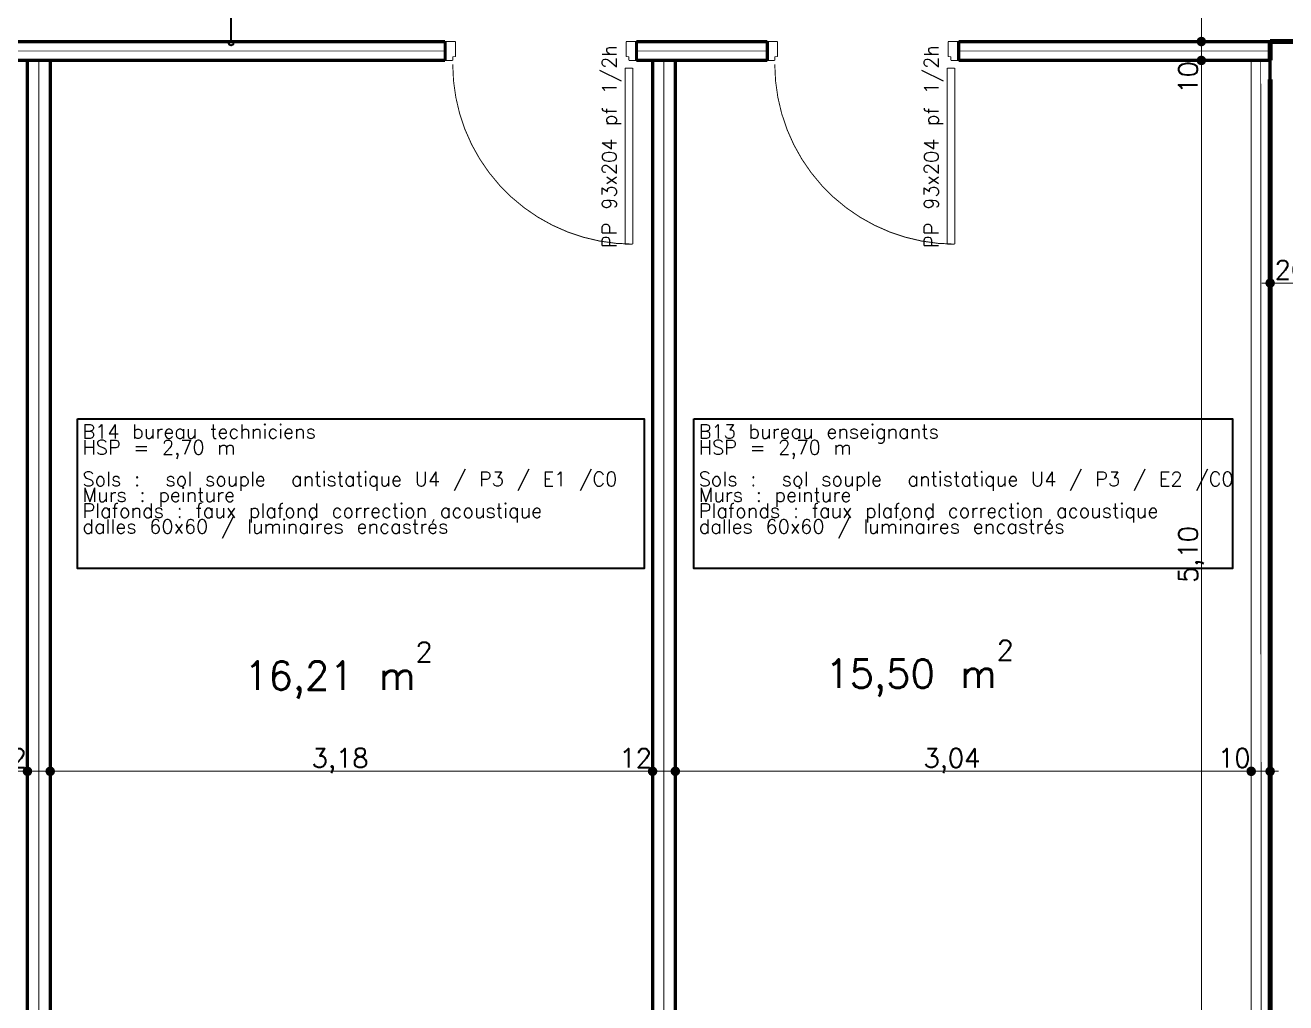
# Model space of a CAD drawing. Header units: inches. Extents: x -508710 to -412686, y 29674 to 73356.
# Drawn here: x -493710 to -487056, y 35400 to 40563 of the extents above; entities that cross this region are included whole.
import ezdxf

# ---------------------------------------------------------------- set-up
doc = ezdxf.new("R2010")
doc.units = ezdxf.units.IN
doc.header["$MEASUREMENT"] = 0
for name, color, linetype in [('00 cloisons', 7, 'Continuous'), ('00 cotations', 7, 'Continuous'), ('00 doublages', 7, 'Continuous'), ('00 légendes', 7, 'Continuous'), ('00 symboles isolants', 7, 'Continuous'), ('murs peripherique', 7, 'Continuous'), ('textes', 7, 'Continuous')]:
    doc.layers.add(name, color=color, linetype=linetype)
doc.styles.get("Standard").update_dxf_attribs({"font": 'txt', "bigfont": 'BIGFONT.SHX'})
doc.linetypes.add('isolation copie', pattern='A,0,[1,0715-ENSICAEN Niveau 1-1.Shx,S=1.62037,R=0,X=-0.014583,Y=1.66533e-17],-175,0', length=175)
doc.dimstyles.new('Dimstyle_11', dxfattribs={"dimtxt": 100, "dimasz": 85.5, "dimexe": 0.18, "dimexo": 0, "dimgap": 0.09, "dimtad": 1, "dimtih": 1, "dimtoh": 1, "dimlfac": 0.001, "dimzin": 0, "dimdsep": 46, "dimtxsty": 'Standard', "dimblk": 'ARROWHEAD_11', "dimblk1": 'ARROWHEAD_11', "dimblk2": 'ARROWHEAD_11', "dimcen": 0.09, "dimclrd": 7, "dimclre": 7, "dimclrt": 7, "dimadec": 1, "dimazin": 0, "dimtfac": 1, "dimtdec": 4, "dimtmove": 0, "dimatfit": 3, "dimfxl": 1, "dimtolj": 1, "dimtzin": 0, "dimarcsym": 0})
doc.dimstyles.new('Dimstyle_12', dxfattribs={"dimtxt": 100, "dimasz": 85.5, "dimexe": 0.18, "dimexo": 0, "dimgap": 0.09, "dimtad": 1, "dimlfac": 0.001, "dimzin": 0, "dimdsep": 46, "dimtxsty": 'Standard', "dimblk": 'ARROWHEAD_11', "dimblk1": 'ARROWHEAD_11', "dimblk2": 'ARROWHEAD_11', "dimcen": 0.09, "dimclrd": 7, "dimclre": 7, "dimclrt": 7, "dimadec": 1, "dimazin": 0, "dimtfac": 1, "dimtdec": 4, "dimtmove": 0, "dimatfit": 3, "dimfxl": 1, "dimtolj": 1, "dimtzin": 0, "dimarcsym": 0})
doc.dimstyles.new('Dimstyle_16', dxfattribs={"dimtxt": 0.18, "dimasz": 45.6, "dimexe": 0.18, "dimexo": 0.0625, "dimgap": 0.09, "dimtad": 0, "dimtih": 1, "dimtoh": 1, "dimdec": 4, "dimzin": 0, "dimdsep": 46, "dimcen": 0.09, "dimadec": 0, "dimazin": 0, "dimtfac": 1, "dimtdec": 4, "dimtmove": 0, "dimatfit": 3, "dimldrblk": 'ARROWHEAD_1', "dimfxl": 1, "dimtolj": 1, "dimtzin": 0, "dimarcsym": 0})

# ---------------------------------------------------------------- blocks, each defined once
blk = doc.blocks.new('Porte 1v Cadbois 65_19')
at = {"color": 0, "linetype": 'Continuous', "const_width": 5}
blk.add_lwpolyline([(485, 970, 0.414214), (-465, 20)], format="xyb", dxfattribs=at)
for points in [[(485, 970), (445, 970)], [(445, 970), (445, 40)], [(485, 40), (485, 970)], [(-465, 0), (-505, 0)], [(-505, 0), (-505, -10)], [(-465, -20), (-465, 0)], [(445, 40), (485, 40)], [(505, 0), (465, 0)], [(465, 0), (465, -20)], [(505, -10), (505, 0)], [(-505, -10), (-505, -90)], [(-450, -20), (-465, -20)], [(-450, -100), (-450, -20)], [(465, -20), (450, -20)], [(450, -20), (450, -100)], [(505, -90), (505, -10)], [(-505, -90), (-505, -100)], [(-505, -100), (-450, -100)], [(450, -100), (505, -100)], [(505, -100), (505, -90)]]:
    blk.add_lwpolyline(points, dxfattribs=at)
blk = doc.blocks.new('WALL_172', base_point=(-498588.3, 40426.8))
at = {"layer": '00 cloisons', "color": 171, "linetype": 'Continuous', "const_width": 17.5}
for points in [[(-491493.3, 40476.8), (-495383.3, 40476.8)], [(-491493.3, 40476.8), (-491493.3, 40376.8)], [(-490483.3, 40476.8), (-490483.3, 40376.8)], [(-489793.3, 40476.8), (-490483.3, 40476.8)], [(-489793.3, 40476.8), (-489793.3, 40376.8)], [(-488783.3, 40476.8), (-488783.3, 40376.8)], [(-487138.3, 40476.8), (-488783.3, 40476.8)], [(-487138.3, 40376.8), (-487138.3, 40476.8)], [(-495383.3, 40376.8), (-491493.3, 40376.8)], [(-490483.3, 40376.8), (-489793.3, 40376.8)], [(-488783.3, 40376.8), (-487138.3, 40376.8)]]:
    blk.add_lwpolyline(points, dxfattribs=at)
at = {"layer": '00 cloisons', "color": 1, "xscale": -1, "rotation": 179.9999999999991}
for p in [(-490988.3, 40376.8), (-489288.3, 40376.8)]:
    blk.add_blockref('Porte 1v Cadbois 65_19', p, dxfattribs=at)
blk = doc.blocks.new('WALL_173', base_point=(-490338.3, 35078.5))
at = {"layer": '00 cloisons', "color": 171, "linetype": 'Continuous', "const_width": 17.5}
for points in [[(-490278.3, 40376.8), (-490398.3, 40376.8)], [(-490398.3, 40376.8), (-490398.3, 35078.5)], [(-490278.3, 35078.5), (-490278.3, 40376.8)], [(-490398.3, 35078.5), (-490278.3, 35078.5)]]:
    blk.add_lwpolyline(points, dxfattribs=at)
blk = doc.blocks.new('WALL_186', base_point=(-487188.3, 35278.5))
at = {"layer": '00 doublages', "color": 1, "linetype": 'Continuous', "const_width": 5}
for points in [[(-487138.3, 40376.8), (-487238.3, 40376.8)], [(-487238.3, 40376.8), (-487238.3, 35278.5)], [(-487138.3, 35278.5), (-487138.3, 40376.8)], [(-487238.3, 35278.5), (-487138.3, 35278.5)]]:
    blk.add_lwpolyline(points, dxfattribs=at)
blk = doc.blocks.new('Porte 2v CadBois 65_113')
at = {"color": 0, "linetype": 'Continuous', "const_width": 5}
for points in [[(640.3, 911.5, 0.388879), (-195, 0)], [(-200, 0, 0.388879), (-674.7, 518)]]:
    blk.add_lwpolyline(points, format="xyb", dxfattribs=at)
for points in [[(720, 915), (680, 915)], [(680, 915), (680, 20)], [(720, 20), (720, 915)], [(-720, 520), (-680, 520)], [(-720, 20), (-720, 520)], [(-680, 520), (-680, 20)], [(-700, 0), (-740, 0)], [(-740, 0), (-740, -10)], [(-680, 20), (-720, 20)], [(-700, -20), (-700, 0)], [(680, 20), (720, 20)], [(740, 0), (700, 0)], [(700, 0), (700, -20)], [(740, -10), (740, 0)], [(-740, -10), (-740, -90)], [(-685, -20), (-700, -20)], [(-685, -100), (-685, -20)], [(700, -20), (685, -20)], [(685, -20), (685, -100)], [(740, -90), (740, -10)], [(-740, -90), (-740, -100)], [(-740, -100), (-685, -100)], [(685, -100), (740, -100)], [(740, -100), (740, -90)]]:
    blk.add_lwpolyline(points, dxfattribs=at)
blk = doc.blocks.new('WALL_1728', base_point=(-487138.3, 40326.8))
at = {"layer": '00 cloisons', "color": 171, "linetype": 'Continuous', "const_width": 17.5}
for points in [[(-487138.3, 40376.8), (-487138.3, 40276.8)], [(-486928.3, 40376.8), (-486938.3, 40376.8)], [(-486928.3, 40376.8), (-486928.3, 40276.8)], [(-485448.3, 40376.8), (-485448.3, 40276.8)], [(-485438.3, 40376.8), (-485448.3, 40376.8)], [(-486938.3, 40276.8), (-486928.3, 40276.8)], [(-485448.3, 40276.8), (-485438.3, 40276.8)]]:
    blk.add_lwpolyline(points, dxfattribs=at)
at = {"layer": '00 cloisons', "color": 1, "rotation": 180}
blk.add_blockref('Porte 2v CadBois 65_113', (-486188.3, 40276.8), dxfattribs=at)
blk = doc.blocks.new('F Devanture 1_176')
at = {"color": 0, "linetype": 'Continuous', "const_width": 17.5}
for points in [[(-700, 0), (-700, -80)], [(-660, 0), (-700, 0)], [(-660, -80), (-660, 0)], [(-660, 0), (660, 0)], [(660, 0), (660, -80)], [(700, 0), (660, 0)], [(700, -80), (700, 0)], [(-700, -80), (-660, -80)], [(-660, -80), (660, -80)], [(660, -80), (700, -80)]]:
    blk.add_lwpolyline(points, dxfattribs=at)
at = {"color": 0, "linetype": 'Continuous', "const_width": 5}
blk.add_lwpolyline([(-660, -20), (660, -20), (660, -10), (-660, -10)], close=True, dxfattribs=at)
blk = doc.blocks.new('WALL_1793', base_point=(-487038.3, 40476.8))
at = {"layer": 'murs peripherique', "color": 7, "linetype": 'Continuous', "const_width": 25}
for points in [[(-487138.3, 40476.8), (-487138.3, 40376.8)], [(-486938.3, 40476.8), (-487138.3, 40476.8)], [(-486938.3, 40376.8), (-486938.3, 40476.8)], [(-487138.3, 40276.8), (-487138.3, 34740.8)], [(-486938.3, 34740.8), (-486938.3, 40276.8)], [(-487138.3, 34740.8), (-486938.3, 34740.8)], [(-487138.3, 33340.8), (-486938.3, 33340.8)], [(-487138.3, 33340.8), (-487138.3, 33140.8)]]:
    blk.add_lwpolyline(points, dxfattribs=at)
at = {"layer": 'murs peripherique', "color": 4, "rotation": 270.0000000000013}
blk.add_blockref('F Devanture 1_176', (-486938.3, 34040.8), dxfattribs=at)
blk = doc.blocks.new('*D319')
at = {"layer": '00 cotations', "color": 7, "linetype": 'Continuous', "const_width": 5}
for points in [[(-498488.3, 36645.1), (-498488.3, 36707)], [(-493698.3, 36645.1), (-493698.3, 36707)], [(-498533.3, 36622.6), (-498510.8, 36622.6)], [(-498488.3, 36538.2), (-498488.3, 36600.1)], [(-498465.8, 36622.6), (-493720.8, 36622.6)], [(-493698.3, 36538.2), (-493698.3, 36600.1)]]:
    blk.add_lwpolyline(points, dxfattribs=at)
at = {"layer": '00 cotations', "color": 7, "linetype": 'Continuous'}
for points, const_width in [([(-498510.8, 36622.6, 1), (-498465.8, 36622.6, 1)], 5), ([(-498499.5, 36622.6, 1), (-498477, 36622.6, 1)], 22.5), ([(-493720.8, 36622.6, 1), (-493675.8, 36622.6, 1)], 5), ([(-493709.5, 36622.6, 1), (-493687, 36622.6, 1)], 22.5)]:
    blk.add_lwpolyline(points, format="xyb", close=True, dxfattribs=dict(at, const_width=const_width))
at = {"layer": '00 cotations', "color": 7, "char_height": 100, "attachment_point": 1}
for s, insert in [('\\A1;{\\Ftxt.shx|c0;4,79}', (-496303, 36742.6)), ('\\A1;{\\Ftxt.shx|c0;12}', (-493873.3, 36742.6))]:
    blk.add_mtext(s, dxfattribs=dict(at, insert=insert))
blk = doc.blocks.new('ARROWHEAD_11')
at = {"color": 0, "linetype": 'Continuous'}
blk.add_line((0, 0), (-1, 0), dxfattribs=at)
at = {"color": 0, "linetype": 'Continuous', "const_width": 0.25}
blk.add_lwpolyline([(-0.125, 0, 1), (0.125, 0, 1)], format="xyb", close=True, dxfattribs=at)
blk = doc.blocks.new('*D320')
at = {"layer": '00 cotations', "color": 7, "linetype": 'Continuous', "const_width": 5}
for points in [[(-493698.3, 36645.1), (-493698.3, 36707)], [(-493578.3, 36645.1), (-493578.3, 36707)], [(-493698.3, 36538.2), (-493698.3, 36600.1)], [(-493675.8, 36622.6), (-493600.8, 36622.6)], [(-493578.3, 36538.2), (-493578.3, 36600.1)]]:
    blk.add_lwpolyline(points, dxfattribs=at)
at = {"layer": '00 cotations', "color": 7, "linetype": 'Continuous'}
for points, const_width in [([(-493720.8, 36622.6, 1), (-493675.8, 36622.6, 1)], 5), ([(-493709.5, 36622.6, 1), (-493687, 36622.6, 1)], 22.5), ([(-493600.8, 36622.6, 1), (-493555.8, 36622.6, 1)], 5), ([(-493589.5, 36622.6, 1), (-493567, 36622.6, 1)], 22.5)]:
    blk.add_lwpolyline(points, format="xyb", close=True, dxfattribs=dict(at, const_width=const_width))
blk = doc.blocks.new('*D321')
at = {"layer": '00 cotations', "color": 7, "linetype": 'Continuous', "const_width": 5}
for points in [[(-493578.3, 36645.1), (-493578.3, 36707)], [(-490398.3, 36645.1), (-490398.3, 36707)], [(-493578.3, 36538.2), (-493578.3, 36600.1)], [(-493555.8, 36622.6), (-490420.8, 36622.6)], [(-490398.3, 36538.2), (-490398.3, 36600.1)]]:
    blk.add_lwpolyline(points, dxfattribs=at)
at = {"layer": '00 cotations', "color": 7, "linetype": 'Continuous'}
for points, const_width in [([(-493600.8, 36622.6, 1), (-493555.8, 36622.6, 1)], 5), ([(-493589.5, 36622.6, 1), (-493567, 36622.6, 1)], 22.5), ([(-490420.8, 36622.6, 1), (-490375.8, 36622.6, 1)], 5), ([(-490409.5, 36622.6, 1), (-490387, 36622.6, 1)], 22.5)]:
    blk.add_lwpolyline(points, format="xyb", close=True, dxfattribs=dict(at, const_width=const_width))
at = {"layer": '00 cotations', "color": 7, "char_height": 100, "attachment_point": 1}
for s, insert in [('\\A1;{\\Ftxt.shx|c0;3,18}', (-492198, 36742.6)), ('\\A1;{\\Ftxt.shx|c0;12}', (-490573.3, 36742.6))]:
    blk.add_mtext(s, dxfattribs=dict(at, insert=insert))
blk = doc.blocks.new('*D322')
at = {"layer": '00 cotations', "color": 7, "linetype": 'Continuous', "const_width": 5}
for points in [[(-490398.3, 36645.1), (-490398.3, 36707)], [(-490278.3, 36645.1), (-490278.3, 36707)], [(-490398.3, 36538.2), (-490398.3, 36600.1)], [(-490375.8, 36622.6), (-490300.8, 36622.6)], [(-490278.3, 36538.2), (-490278.3, 36600.1)]]:
    blk.add_lwpolyline(points, dxfattribs=at)
at = {"layer": '00 cotations', "color": 7, "linetype": 'Continuous'}
for points, const_width in [([(-490420.8, 36622.6, 1), (-490375.8, 36622.6, 1)], 5), ([(-490409.5, 36622.6, 1), (-490387, 36622.6, 1)], 22.5), ([(-490300.8, 36622.6, 1), (-490255.8, 36622.6, 1)], 5), ([(-490289.5, 36622.6, 1), (-490267, 36622.6, 1)], 22.5)]:
    blk.add_lwpolyline(points, format="xyb", close=True, dxfattribs=dict(at, const_width=const_width))
blk = doc.blocks.new('*D323')
at = {"layer": '00 cotations', "color": 7, "linetype": 'Continuous', "const_width": 5}
for points in [[(-490278.3, 36645.1), (-490278.3, 36707)], [(-487238.3, 36645.1), (-487238.3, 36707)], [(-490278.3, 36538.2), (-490278.3, 36600.1)], [(-490255.8, 36622.6), (-487260.8, 36622.6)], [(-487238.3, 36538.2), (-487238.3, 36600.1)]]:
    blk.add_lwpolyline(points, dxfattribs=at)
at = {"layer": '00 cotations', "color": 7, "linetype": 'Continuous'}
for points, const_width in [([(-490300.8, 36622.6, 1), (-490255.8, 36622.6, 1)], 5), ([(-490289.5, 36622.6, 1), (-490267, 36622.6, 1)], 22.5), ([(-487260.8, 36622.6, 1), (-487215.8, 36622.6, 1)], 5), ([(-487249.5, 36622.6, 1), (-487227, 36622.6, 1)], 22.5)]:
    blk.add_lwpolyline(points, format="xyb", close=True, dxfattribs=dict(at, const_width=const_width))
at = {"layer": '00 cotations', "color": 7, "char_height": 100, "attachment_point": 1}
for s, insert in [('\\A1;{\\Ftxt.shx|c0;3,04}', (-488968, 36742.6)), ('\\A1;{\\Ftxt.shx|c0;10}', (-487413.3, 36742.6))]:
    blk.add_mtext(s, dxfattribs=dict(at, insert=insert))
blk = doc.blocks.new('*D324')
at = {"layer": '00 cotations', "color": 7, "linetype": 'Continuous', "const_width": 5}
for points in [[(-487238.3, 36645.1), (-487238.3, 36707)], [(-487138.3, 36645.1), (-487138.3, 36707)], [(-487238.3, 36538.2), (-487238.3, 36600.1)], [(-487215.8, 36622.6), (-487160.8, 36622.6)], [(-487138.3, 36538.2), (-487138.3, 36600.1)]]:
    blk.add_lwpolyline(points, dxfattribs=at)
at = {"layer": '00 cotations', "color": 7, "linetype": 'Continuous'}
for points, const_width in [([(-487260.8, 36622.6, 1), (-487215.8, 36622.6, 1)], 5), ([(-487249.5, 36622.6, 1), (-487227, 36622.6, 1)], 22.5), ([(-487160.8, 36622.6, 1), (-487115.8, 36622.6, 1)], 5), ([(-487149.5, 36622.6, 1), (-487127, 36622.6, 1)], 22.5)]:
    blk.add_lwpolyline(points, format="xyb", close=True, dxfattribs=dict(at, const_width=const_width))
blk = doc.blocks.new('*D325')
at = {"layer": '00 cotations', "color": 7, "linetype": 'Continuous', "const_width": 5}
for points in [[(-487138.3, 36645.1), (-487138.3, 36707)], [(-487138.3, 36538.2), (-487138.3, 36600.1)], [(-487115.8, 36622.6), (-487093.3, 36622.6)]]:
    blk.add_lwpolyline(points, dxfattribs=at)
at = {"layer": '00 cotations', "color": 7, "linetype": 'Continuous'}
for points, const_width in [([(-487160.8, 36622.6, 1), (-487115.8, 36622.6, 1)], 5), ([(-487149.5, 36622.6, 1), (-487127, 36622.6, 1)], 22.5)]:
    blk.add_lwpolyline(points, format="xyb", close=True, dxfattribs=dict(at, const_width=const_width))
blk = doc.blocks.new('*D415')
at = {"layer": '00 cotations', "color": 7, "linetype": 'Continuous'}
for points, const_width in [([(-487523.9, 40376.8, 1), (-487478.9, 40376.8, 1)], 5), ([(-487512.7, 40376.8, 1), (-487490.2, 40376.8, 1)], 22.5), ([(-487523.9, 35278.5, 1), (-487478.9, 35278.5, 1)], 5), ([(-487512.7, 35278.5, 1), (-487490.2, 35278.5, 1)], 22.5)]:
    blk.add_lwpolyline(points, format="xyb", close=True, dxfattribs=dict(at, const_width=const_width))
at = {"layer": '00 cotations', "color": 7, "linetype": 'Continuous', "const_width": 5}
for points in [[(-487523.9, 40376.8), (-487585.8, 40376.8)], [(-487501.4, 35301), (-487501.4, 40354.3)], [(-487417.1, 40376.8), (-487478.9, 40376.8)], [(-487523.9, 35278.5), (-487585.8, 35278.5)], [(-487417.1, 35278.5), (-487478.9, 35278.5)], [(-487501.4, 35233.5), (-487501.4, 35256)]]:
    blk.add_lwpolyline(points, dxfattribs=at)
at = {"layer": '00 cotations', "color": 7, "char_height": 100, "attachment_point": 1, "rotation": 90}
for s, insert in [('\\A1;{\\Ftxt.shx|c0;10}', (-487621.4, 40201.8)), ('\\A1;{\\Ftxt.shx|c0;5,10}', (-487621.4, 37617.9))]:
    blk.add_mtext(s, dxfattribs=dict(at, insert=insert))
blk = doc.blocks.new('*D416')
at = {"layer": '00 cotations', "color": 7, "linetype": 'Continuous', "const_width": 5}
for points in [[(-487523.9, 40476.8), (-487585.8, 40476.8)], [(-487417.1, 40476.8), (-487478.9, 40476.8)], [(-487501.4, 40399.3), (-487501.4, 40454.3)], [(-487523.9, 40376.8), (-487585.8, 40376.8)], [(-487417.1, 40376.8), (-487478.9, 40376.8)]]:
    blk.add_lwpolyline(points, dxfattribs=at)
at = {"layer": '00 cotations', "color": 7, "linetype": 'Continuous'}
for points, const_width in [([(-487523.9, 40476.8, 1), (-487478.9, 40476.8, 1)], 5), ([(-487512.7, 40476.8, 1), (-487490.2, 40476.8, 1)], 22.5), ([(-487523.9, 40376.8, 1), (-487478.9, 40376.8, 1)], 5), ([(-487512.7, 40376.8, 1), (-487490.2, 40376.8, 1)], 22.5)]:
    blk.add_lwpolyline(points, format="xyb", close=True, dxfattribs=dict(at, const_width=const_width))
blk = doc.blocks.new('*D417')
at = {"layer": '00 cotations', "color": 7, "linetype": 'Continuous', "const_width": 5}
for points in [[(-487501.4, 42299.3), (-487501.4, 42321.8)], [(-487523.9, 42276.8), (-487585.8, 42276.8)], [(-487501.4, 40499.3), (-487501.4, 42254.3)], [(-487417.1, 42276.8), (-487478.9, 42276.8)], [(-487523.9, 40476.8), (-487585.8, 40476.8)], [(-487417.1, 40476.8), (-487478.9, 40476.8)]]:
    blk.add_lwpolyline(points, dxfattribs=at)
at = {"layer": '00 cotations', "color": 7, "linetype": 'Continuous'}
for points, const_width in [([(-487523.9, 42276.8, 1), (-487478.9, 42276.8, 1)], 5), ([(-487512.7, 42276.8, 1), (-487490.2, 42276.8, 1)], 22.5), ([(-487523.9, 40476.8, 1), (-487478.9, 40476.8, 1)], 5), ([(-487512.7, 40476.8, 1), (-487490.2, 40476.8, 1)], 22.5)]:
    blk.add_lwpolyline(points, format="xyb", close=True, dxfattribs=dict(at, const_width=const_width))
at = {"layer": '00 cotations', "color": 7, "insert": (-487621.4, 41243.3), "char_height": 100, "attachment_point": 1, "rotation": 90}
blk.add_mtext('\\A1;{\\Ftxt.shx|c0;1,80}', dxfattribs=at)
blk = doc.blocks.new('*D484')
at = {"layer": '00 cotations', "color": 7, "linetype": 'Continuous', "const_width": 5}
for points in [[(-487138.3, 39223.4), (-487138.3, 39285.3)], [(-486938.3, 39223.4), (-486938.3, 39285.3)], [(-487183.3, 39200.9), (-487160.8, 39200.9)], [(-487115.8, 39200.9), (-486960.8, 39200.9)], [(-487138.3, 39116.6), (-487138.3, 39178.4)], [(-486938.3, 39116.6), (-486938.3, 39178.4)]]:
    blk.add_lwpolyline(points, dxfattribs=at)
at = {"layer": '00 cotations', "color": 7, "linetype": 'Continuous'}
for points, const_width in [([(-487160.8, 39200.9, 1), (-487115.8, 39200.9, 1)], 5), ([(-487149.5, 39200.9, 1), (-487127, 39200.9, 1)], 22.5), ([(-486960.8, 39200.9, 1), (-486915.8, 39200.9, 1)], 5), ([(-486949.5, 39200.9, 1), (-486927, 39200.9, 1)], 22.5)]:
    blk.add_lwpolyline(points, format="xyb", close=True, dxfattribs=dict(at, const_width=const_width))
at = {"layer": '00 cotations', "color": 7, "insert": (-487114.5, 39320.9), "char_height": 100, "attachment_point": 1}
blk.add_mtext('\\A1;{\\Ftxt.shx|c0;20}', dxfattribs=at)
blk = doc.blocks.new('ARROWHEAD_1')
at = {"color": 0, "linetype": 'Continuous'}
blk.add_line((0, 0), (-1, 0), dxfattribs=at)
blk.add_circle((0, 0), 0.25, dxfattribs=at)
blk = doc.blocks.new('WALL_1840', base_point=(-493638.3, 35078.5))
at = {"layer": '00 cloisons', "color": 171, "linetype": 'Continuous', "const_width": 17.5}
for points in [[(-493578.3, 40376.8), (-493698.3, 40376.8)], [(-493698.3, 40376.8), (-493698.3, 35078.5)], [(-493578.3, 35078.5), (-493578.3, 40376.8)], [(-493698.3, 35078.5), (-493578.3, 35078.5)]]:
    blk.add_lwpolyline(points, dxfattribs=at)

msp = doc.modelspace()

# ---------------------------------------------------------------- linework, layer by layer
at = {"layer": '00 symboles isolants', "color": 253, "linetype": 'isolation copie', "const_width": 5}
for points in [[(-491495.137, 40426.801), (-495383.509, 40426.801)], [(-489795.674, 40426.801), (-490483.767, 40426.801)], [(-487138.267, 40426.801), (-488783.267, 40426.801)], [(-493638.273, 40376.801), (-493638.273, 35078.519)], [(-490338.273, 40376.801), (-490338.273, 35078.519)], [(-487185.773, 35278.643), (-487188.277, 40376.801)]]:
    msp.add_lwpolyline(points, dxfattribs=at)
at = {"layer": 'textes', "color": 7}
for points in [[(-493433.298, 38484.831), (-490443.236, 38484.831), (-490443.236, 37693.654), (-493433.298, 37693.654)], [(-490180.138, 38484.831), (-487336.403, 38484.831), (-487336.403, 37693.654), (-490180.138, 37693.654)]]:
    msp.add_lwpolyline(points, close=True, dxfattribs=at)

# ---------------------------------------------------------------- block references
at = {"layer": '00 cloisons', "color": 171}
for name, p in [('WALL_172', (-498588.267, 40426.801)), ('WALL_1840', (-493638.273, 35078.519)), ('WALL_173', (-490338.273, 35078.519)), ('WALL_1728', (-487138.267, 40326.801))]:
    msp.add_blockref(name, p, dxfattribs=at)
at = {"layer": '00 doublages', "color": 1}
msp.add_blockref('WALL_186', (-487188.267, 35278.519), dxfattribs=at)
at = {"layer": 'murs peripherique', "color": 7}
msp.add_blockref('WALL_1793', (-487038.267, 40476.801), dxfattribs=at)

# ---------------------------------------------------------------- texts
at = {"color": 7, "char_height": 150, "attachment_point": 7}
for s, insert in [('{16,21 m{\\H0.7x;\\S2^  ;}}', (-492554.581, 37007.427)), ('{15,50 m{\\H0.7x;\\S2^  ;}}', (-489486.642, 37017.427))]:
    msp.add_mtext(s, dxfattribs=dict(at, insert=insert))
at = {"layer": 'textes', "color": 7, "char_height": 75.00004, "width": 1071.62119, "attachment_point": 2, "rotation": 90}
for insert in [(-490664.407, 39922.386), (-488964.407, 39922.386)]:
    msp.add_mtext('\\A1;{\\Ftxt.shx|c0;\\C7;PP 93x204 pf 1/2h}', dxfattribs=dict(at, insert=insert))
at = {"layer": 'textes', "color": 7, "char_height": 74.99999, "attachment_point": 1, "line_spacing_factor": 0.668522}
for s, insert, width in [('\\A1;{\\Ftxt.shx|c0;\\C7;B14 bureau techniciens\\PHSP = 2,70 m\\P\\PSols :  sol souple  antistatique U4 / P3 / E1 /C0\\PMurs : peinture \\PPlafonds : faux plafond correction acoustique dalles 60x60 / luminaires encastrés}', (-493408.298, 38454.42), 2940.06286), ('\\A1;{\\Ftxt.shx|c0;\\C7;B13 bureau enseignants\\PHSP = 2,70 m\\P\\PSols :  sol souple  antistatique U4 / P3 / E2 /C0\\PMurs : peinture \\PPlafonds : faux plafond correction acoustique dalles 60x60 / luminaires encastrés}', (-490155.138, 38454.42), 2793.73489)]:
    msp.add_mtext(s, dxfattribs=dict(at, insert=insert, width=width))

# ---------------------------------------------------------------- dimensions: what is measured, and where the dimension line sits
at = {"layer": '00 cotations', "color": 7, "linetype": 'Continuous'}
for p1, p2, picture, middle in [((-487138.267, 40476.801), (-486909.467, 42276.801), '*D417', (-487571.448, 41376.801)), ((-487138.267, 40376.801), (-487138.267, 40476.801), '*D416', (-487571.448, 40335.216)), ((-487138.267, 35278.519), (-487138.267, 40376.801), '*D415', (-487571.448, 37751.387))]:
    dim = msp.add_linear_dim(base=(-487501.448, 40376.801), p1=p1, p2=p2, angle=90, dimstyle='Dimstyle_12', dxfattribs=at)
    dim.commit()
    dim.dimension.update_dxf_attribs({"geometry": picture, "text_midpoint": middle})
for base, p1, p2, picture, middle in [((-486938.267, 39200.947), (-487138.267, 40476.801), (-486938.267, 38040.768), '*D484', (-486981.079, 39270.947)), ((-493698.273, 36622.576), (-498488.267, 40376.801), (-493698.273, 40376.801), '*D319', (-496169.543, 36692.576)), ((-493698.273, 36622.576), (-493698.273, 40376.801), (-493578.273, 40376.801), '*D320', (-493739.858, 36692.576)), ((-493698.273, 36622.576), (-493578.273, 40376.801), (-490398.273, 40376.801), '*D321', (-492064.546, 36692.576)), ((-493698.273, 36622.576), (-490398.273, 40376.801), (-490278.273, 40376.801), '*D322', (-490439.858, 36692.576)), ((-493698.273, 36622.576), (-490278.273, 40376.801), (-487238.267, 37827.66), '*D323', (-488834.543, 36692.576)), ((-493698.273, 36622.576), (-487238.267, 37827.66), (-487138.267, 40376.801), '*D324', (-487279.852, 36692.576)), ((-493698.2733794, 36622.575631199), (-487138.266973639, 40376.801462498), (-487138.266973639, 37827.659983986), '*D325', (-487115.766958896, 36692.575631497))]:
    dim = msp.add_linear_dim(base=base, p1=p1, p2=p2, dimstyle='Dimstyle_11', dxfattribs=at)
    dim.commit()
    dim.dimension.update_dxf_attribs({"geometry": picture, "text_midpoint": middle})

# ---------------------------------------------------------------- leaders
at = {"layer": '00 légendes', "color": 7, "linetype": 'Continuous', "annotation_type": 0, "has_hookline": 1, "hookline_direction": 0, "text_width": 3183.333}
msp.add_leader([(-492623.033, 40467.485), (-492623.033, 41130.769), (-492096.47, 41130.769)], dimstyle='Dimstyle_16', dxfattribs=at)

doc.saveas('drawing.dxf')
